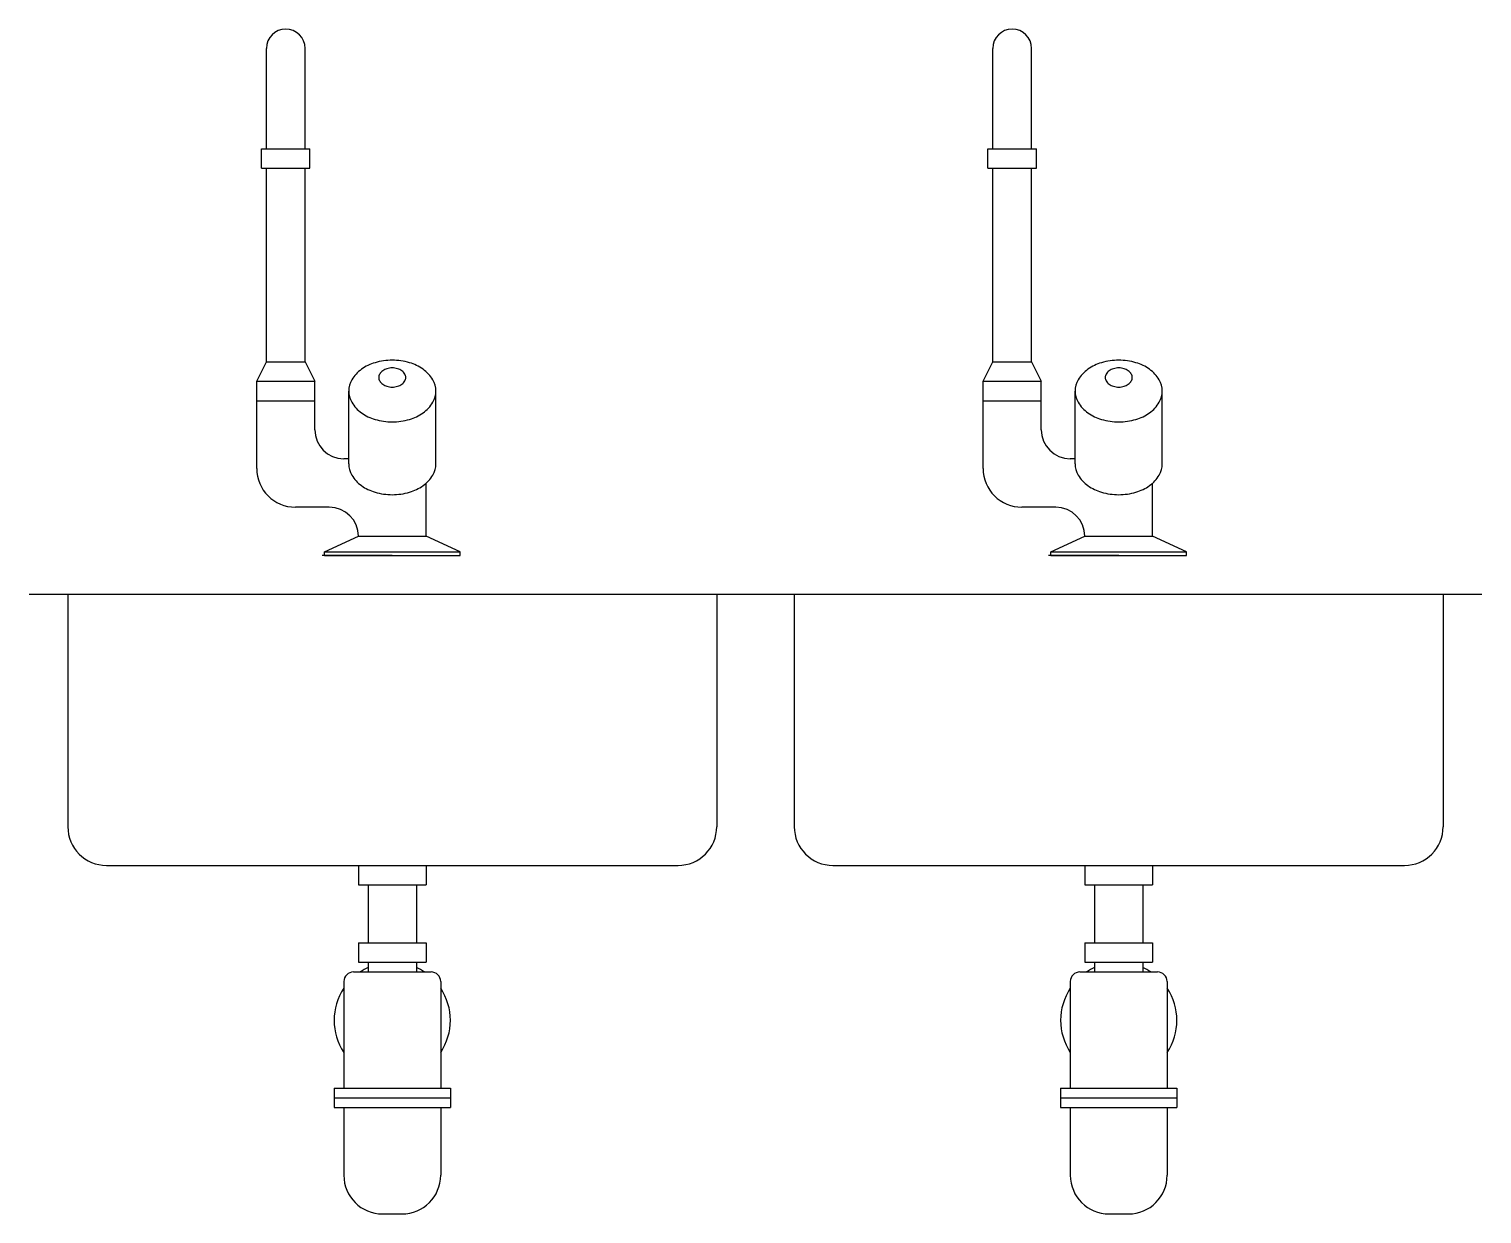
# Model space of a CAD drawing. Extents: x -0.375 to 0.375, y 0.46 to 1.072.
import ezdxf

# ---------------------------------------------------------------- set-up
doc = ezdxf.new("R2010")
doc.units = 0
doc.header["$MEASUREMENT"] = 0
doc.layers.get('0').update_dxf_attribs({"linetype": 'CONTINUOUS'})

msp = doc.modelspace()

# ---------------------------------------------------------------- linework, layer by layer
for p, q in [((-0.2525, 1.01), (-0.2525, 1.06192)), ((-0.2325, 1.01), (-0.2325, 1.06192)), ((0.1225, 1.01), (0.1225, 1.06192)), ((0.1425, 1.01), (0.1425, 1.06192)), ((-0.255, 1), (-0.255, 1.01)), ((-0.255, 1.01), (-0.23, 1.01)), ((-0.23, 1), (-0.23, 1.01)), ((0.12, 1.01), (0.145, 1.01)), ((0.12, 1), (0.12, 1.01)), ((0.145, 1), (0.145, 1.01)), ((-0.255, 1), (-0.23, 1)), ((-0.2525, 0.9), (-0.2525, 1)), ((-0.2325, 0.9), (-0.2325, 1)), ((0.12, 1), (0.145, 1)), ((0.1225, 0.9), (0.1225, 1)), ((0.1425, 0.9), (0.1425, 1)), ((-0.2575, 0.89), (-0.2525, 0.9)), ((-0.2325, 0.9), (-0.2275, 0.89)), ((0.1175, 0.89), (0.1225, 0.9)), ((0.1425, 0.9), (0.1475, 0.89)), ((-0.2525, 0.9), (-0.2325, 0.9)), ((0.1225, 0.9), (0.1425, 0.9)), ((-0.2575, 0.845), (-0.2575, 0.89)), ((-0.2575, 0.89), (-0.2275, 0.89)), ((-0.2275, 0.865), (-0.2275, 0.89)), ((0.1175, 0.89), (0.1475, 0.89)), ((0.1175, 0.845), (0.1175, 0.89)), ((0.1475, 0.865), (0.1475, 0.89)), ((-0.2575, 0.88), (-0.2275, 0.88)), ((-0.21, 0.84737), (-0.21, 0.88497)), ((-0.165, 0.84737), (-0.165, 0.88497)), ((0.1175, 0.88), (0.1475, 0.88)), ((0.165, 0.84737), (0.165, 0.88497)), ((0.21, 0.84737), (0.21, 0.88497)), ((-0.21, 0.85), (-0.2125, 0.85)), ((0.165, 0.85), (0.1625, 0.85)), ((-0.17, 0.81), (-0.17, 0.83739)), ((0.205, 0.81), (0.205, 0.83739)), ((-0.22, 0.825), (-0.2375, 0.825)), ((0.155, 0.825), (0.1375, 0.825)), ((-0.2225, 0.802), (-0.205, 0.81)), ((-0.205, 0.81), (-0.205, 0.81)), ((-0.205, 0.81), (-0.17, 0.81)), ((-0.1525, 0.802), (-0.17, 0.81)), ((0.1525, 0.802), (0.17, 0.81)), ((0.17, 0.81), (0.205, 0.81)), ((0.17, 0.81), (0.17, 0.81)), ((0.2225, 0.802), (0.205, 0.81)), ((-0.1875, 0.8), (-0.22367, 0.8)), ((-0.2225, 0.8), (-0.2225, 0.802)), ((-0.2225, 0.802), (-0.1525, 0.802)), ((-0.2225, 0.8), (-0.1525, 0.8)), ((-0.1525, 0.8), (-0.1525, 0.802)), ((0.1875, 0.8), (0.15133, 0.8)), ((0.1525, 0.802), (0.2225, 0.802)), ((0.1525, 0.8), (0.1525, 0.802)), ((0.1525, 0.8), (0.2225, 0.8)), ((0.2225, 0.8), (0.2225, 0.802)), ((-0.375, 0.78), (0.375, 0.78)), ((-0.355, 0.78), (-0.355, 0.66)), ((-0.02, 0.78), (-0.02, 0.66)), ((0.02, 0.78), (0.02, 0.66)), ((0.355, 0.78), (0.355, 0.66)), ((-0.335, 0.64), (-0.04, 0.64)), ((-0.205, 0.64), (-0.205, 0.63)), ((-0.205, 0.64), (-0.17, 0.64)), ((-0.17, 0.64), (-0.17, 0.63)), ((0.04, 0.64), (0.335, 0.64)), ((0.17, 0.64), (0.205, 0.64)), ((0.17, 0.64), (0.17, 0.63)), ((0.205, 0.64), (0.205, 0.63)), ((0.17, 0.63), (0.205, 0.63)), ((0.2, 0.63), (0.2, 0.6)), ((-0.205, 0.63), (-0.17, 0.63)), ((-0.2, 0.63), (-0.2, 0.6)), ((-0.2, 0.63), (-0.2, 0.6)), ((-0.175, 0.63), (-0.175, 0.6)), ((0.175, 0.63), (0.175, 0.6)), ((0.175, 0.63), (0.175, 0.6)), ((-0.205, 0.6), (-0.205, 0.59)), ((-0.205, 0.6), (-0.17, 0.6)), ((-0.17, 0.6), (-0.17, 0.59)), ((0.17, 0.6), (0.205, 0.6)), ((0.17, 0.6), (0.17, 0.59)), ((0.205, 0.6), (0.205, 0.59)), ((-0.2075, 0.585), (-0.1675, 0.585)), ((-0.205, 0.59), (-0.17, 0.59)), ((-0.2, 0.59), (-0.2, 0.585)), ((-0.2, 0.59), (-0.2, 0.585)), ((-0.175, 0.59), (-0.175, 0.585)), ((0.1675, 0.585), (0.2075, 0.585)), ((0.17, 0.59), (0.205, 0.59)), ((0.175, 0.59), (0.175, 0.585)), ((0.175, 0.59), (0.175, 0.585)), ((0.2, 0.59), (0.2, 0.585)), ((-0.2125, 0.58), (-0.2125, 0.525)), ((-0.1625, 0.58), (-0.1625, 0.525)), ((0.1625, 0.58), (0.1625, 0.525)), ((0.2125, 0.58), (0.2125, 0.525)), ((-0.2175, 0.525), (-0.2175, 0.515)), ((-0.2175, 0.525), (-0.1575, 0.525)), ((-0.1575, 0.525), (-0.1575, 0.515)), ((0.1575, 0.525), (0.2175, 0.525)), ((0.1575, 0.525), (0.1575, 0.515)), ((0.2175, 0.525), (0.2175, 0.515)), ((-0.2175, 0.52), (-0.1575, 0.52)), ((0.1575, 0.52), (0.2175, 0.52)), ((-0.2175, 0.515), (-0.1575, 0.515)), ((-0.2125, 0.515), (-0.2125, 0.48)), ((-0.1625, 0.515), (-0.1625, 0.48)), ((0.1575, 0.515), (0.2175, 0.515)), ((0.1625, 0.515), (0.1625, 0.48)), ((0.2125, 0.515), (0.2125, 0.48)), ((-0.1925, 0.46), (-0.1825, 0.46)), ((0.1825, 0.46), (0.1925, 0.46))]:
    msp.add_line(p, q)
for points in [[(-0.165, 0.88497, 0.133256), (-0.16657, 0.89075, 0.106756), (-0.17159, 0.89622, 0.082828), (-0.17859, 0.89961, 0.071352), (-0.1875, 0.90088, 0.071352), (-0.19641, 0.89961, 0.082828), (-0.20341, 0.89622, 0.106756), (-0.20843, 0.89075, 0.133256), (-0.21, 0.88497, 0.133256), (-0.20843, 0.8792, 0.106756), (-0.20341, 0.87372, 0.082828), (-0.19641, 0.87034, 0.071352), (-0.1875, 0.86906, 0.071352), (-0.17859, 0.87034, 0.082828), (-0.17159, 0.87372, 0.106756), (-0.16657, 0.8792, 0.133256)], [(0.21, 0.88497, 0.133256), (0.20843, 0.89075, 0.106756), (0.20341, 0.89622, 0.082828), (0.19641, 0.89961, 0.071352), (0.1875, 0.90088, 0.071352), (0.17859, 0.89961, 0.082828), (0.17159, 0.89622, 0.106756), (0.16657, 0.89075, 0.133256), (0.165, 0.88497, 0.133256), (0.16657, 0.8792, 0.106756), (0.17159, 0.87372, 0.082828), (0.17859, 0.87034, 0.071352), (0.1875, 0.86906, 0.071352), (0.19641, 0.87034, 0.082828), (0.20341, 0.87372, 0.106756), (0.20843, 0.8792, 0.133256)], [(-0.1945, 0.89197, 0.133256), (-0.19401, 0.89018, 0.106756), (-0.19245, 0.88847, 0.082828), (-0.19027, 0.88742, 0.071352), (-0.1875, 0.88702, 0.071352), (-0.18473, 0.88742, 0.082828), (-0.18255, 0.88847, 0.106756), (-0.18099, 0.89018, 0.133256), (-0.1805, 0.89197, 0.133256), (-0.18099, 0.89377, 0.106756), (-0.18255, 0.89547, 0.082828), (-0.18473, 0.89653, 0.071352), (-0.1875, 0.89692, 0.071352), (-0.19027, 0.89653, 0.082828), (-0.19245, 0.89547, 0.106756), (-0.19401, 0.89377, 0.133256)], [(0.1805, 0.89197, 0.133256), (0.18099, 0.89018, 0.106756), (0.18255, 0.88847, 0.082828), (0.18473, 0.88742, 0.071352), (0.1875, 0.88702, 0.071352), (0.19027, 0.88742, 0.082828), (0.19245, 0.88847, 0.106756), (0.19401, 0.89018, 0.133256), (0.1945, 0.89197, 0.133256), (0.19401, 0.89377, 0.106756), (0.19245, 0.89547, 0.082828), (0.19027, 0.89653, 0.071352), (0.1875, 0.89692, 0.071352), (0.18473, 0.89653, 0.082828), (0.18255, 0.89547, 0.106756), (0.18099, 0.89377, 0.133256)]]:
    msp.add_lwpolyline(points, format="xyb", close=True)
for points in [[(-0.21, 0.84737, 0.133256), (-0.20843, 0.8416, 0.106756), (-0.20341, 0.83612, 0.082828), (-0.19641, 0.83274, 0.071352), (-0.1875, 0.83146, 0.071352), (-0.17859, 0.83274, 0.082828), (-0.17159, 0.83612, 0.106756), (-0.16657, 0.8416, 0.133256), (-0.165, 0.84737, 0.133256)], [(0.165, 0.84737, 0.133256), (0.16657, 0.8416, 0.106756), (0.17159, 0.83612, 0.082828), (0.17859, 0.83274, 0.071352), (0.1875, 0.83146, 0.071352), (0.19641, 0.83274, 0.082828), (0.20341, 0.83612, 0.106756), (0.20843, 0.8416, 0.133256), (0.21, 0.84737, 0.133256)]]:
    msp.add_lwpolyline(points, format="xyb")
for centre, radius, start, end in [((-0.2425, 1.06192), 0.01, 360, 180), ((0.1325, 1.06192), 0.01, 360, 180), ((-0.2125, 0.865), 0.015, 180, 270), ((0.1625, 0.865), 0.015, 180, 270), ((-0.2375, 0.845), 0.02, 180, 270), ((0.1375, 0.845), 0.02, 180, 270), ((-0.22, 0.81), 0.015, 0, 90), ((0.155, 0.81), 0.015, 0, 90), ((-0.335, 0.66), 0.02, 180, 270), ((-0.04, 0.66), 0.02, 270, 0), ((0.04, 0.66), 0.02, 180, 270), ((0.335, 0.66), 0.02, 270, 0), ((-0.2075, 0.58), 0.005, 90, 180), ((-0.1875, 0.56), 0.03, 114.62432, 123.55731), ((-0.1875, 0.56), 0.03, 56.44269, 65.37568), ((-0.1675, 0.58), 0.005, 0, 90), ((0.1675, 0.58), 0.005, 90, 180), ((0.1875, 0.56), 0.03, 114.62432, 123.55731), ((0.1875, 0.56), 0.03, 56.44269, 65.37568), ((0.2075, 0.58), 0.005, 0, 90), ((-0.1875, 0.56), 0.03, 146.44269, 213.55731), ((-0.1875, 0.56), 0.03, 326.44269, 33.55731), ((0.1875, 0.56), 0.03, 146.44269, 213.55731), ((0.1875, 0.56), 0.03, 326.44269, 33.55731), ((0.1825, 0.48), 0.02, 180, 270), ((0.1925, 0.48), 0.02, 270, 0), ((-0.1925, 0.48), 0.02, 180, 270), ((-0.1825, 0.48), 0.02, 270, 0)]:
    msp.add_arc(centre, radius, start, end)

doc.saveas('drawing.dxf')
